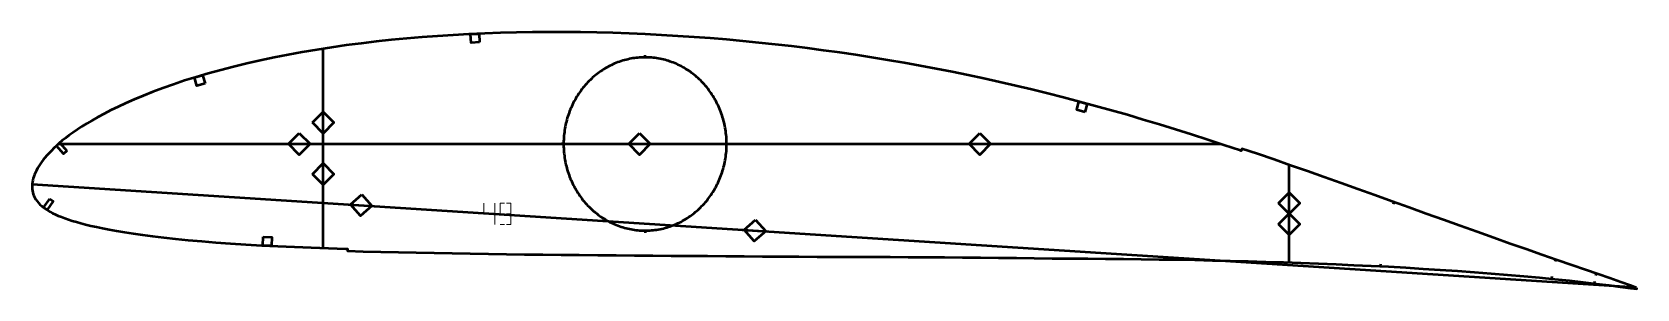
# Model space of a CAD drawing. Header units: metres. Extents: x 10 to 757, y 133 to 252.
import ezdxf

# ---------------------------------------------------------------- set-up
doc = ezdxf.new("R2010")
doc.units = ezdxf.units.M
doc.layers.add('Layer', color=1, linetype='Continuous', lineweight=50)
doc.layers.add('NumLabel', color=1, linetype='Continuous', lineweight=15)

msp = doc.modelspace()

# ---------------------------------------------------------------- linework, layer by layer
at = {"layer": 'Layer', "color": 7}
for p, q in [((145.19, 151.55), (145.19, 244.34)), ((145.19, 203.91), (145.19, 215.91)), ((21.96, 200), (563.24, 200)), ((128.12, 200), (140.12, 200)), ((286.6, 200), (298.6, 200)), ((445.09, 200), (457.09, 200)), ((145.19, 179.98), (145.19, 191.98)), ((595.19, 144.82), (595.19, 190.25)), ((9.72, 181.3), (756.37, 133.28)), ((595.19, 166.4), (595.19, 178.4)), ((156.95, 171.83), (168.93, 171.06)), ((595.19, 156.67), (595.19, 168.67)), ((340.37, 160.03), (352.34, 159.26))]:
    msp.add_line(p, q, dxfattribs=at)
at = {"layer": 'Layer'}
for p, q in [((295.19, 240.33), (295.19, 241.33)), ((257.21, 200), (256.21, 200)), ((333.17, 200), (334.17, 200)), ((643.95, 172.96), (643.62, 172.02)), ((295.19, 159.67), (295.19, 158.67)), ((637.66, 144.05), (637.58, 143.05)), ((719.33, 146.16), (719, 145.22)), ((717.48, 138.22), (717.38, 137.23)), ((737.35, 136.01), (737.26, 135.01)), ((738.25, 139.69), (737.93, 138.75))]:
    msp.add_line(p, q, dxfattribs=at)
for points in [[(757.02, 133.04), (754.22, 134.05), (749.65, 135.69), (744.62, 137.48), (739.14, 139.39), (733.18, 141.42), (726.78, 143.61), (720, 145.93), (712.93, 148.38), (705.62, 150.93), (698.12, 153.56), (690.48, 156.27), (682.73, 159.03), (674.9, 161.83), (667, 164.67), (659.06, 167.52), (651.09, 170.39), (643.13, 173.26), (635.17, 176.11), (627.24, 178.95), (619.35, 181.76), (611.49, 184.54), (603.66, 187.3), (595.88, 190.01), (588.13, 192.69), (580.43, 195.32), (573.18, 197.76), (572.86, 196.81), (572.45, 196.95), (564.83, 199.48), (557.25, 201.96), (549.71, 204.38), (542.2, 206.74), (534.72, 209.05), (527.25, 211.29), (519.81, 213.48), (512.38, 215.6), (504.95, 217.67), (497.54, 219.68), (490.13, 221.62), (482.71, 223.51), (475.3, 225.33), (467.89, 227.1), (460.46, 228.8), (453.04, 230.44), (445.6, 232.03), (438.16, 233.55), (430.71, 235.02), (423.25, 236.42), (415.79, 237.77), (408.32, 239.05), (400.84, 240.27), (393.35, 241.44), (385.85, 242.54), (378.35, 243.58), (370.84, 244.56), (363.31, 245.48), (355.77, 246.34), (348.23, 247.14), (340.67, 247.88), (333.11, 248.56), (325.54, 249.19), (317.97, 249.75), (310.4, 250.26), (302.84, 250.7), (295.27, 251.08), (287.72, 251.4), (280.18, 251.67), (272.65, 251.86), (265.13, 252), (257.63, 252.07), (250.15, 252.08), (242.69, 252.02), (235.26, 251.9), (227.85, 251.7), (220.47, 251.45), (213.13, 251.12), (205.82, 250.72), (198.54, 250.26), (191.32, 249.72), (184.13, 249.11), (177, 248.42), (169.92, 247.67), (162.91, 246.83), (155.95, 245.93), (149.07, 244.94), (142.26, 243.88), (135.53, 242.75), (128.9, 241.53), (122.36, 240.25), (115.94, 238.89), (109.65, 237.47), (103.5, 235.98), (97.51, 234.43), (91.7, 232.82), (86.07, 231.16), (80.66, 229.47), (75.47, 227.74), (70.52, 225.99), (65.82, 224.24), (61.39, 222.48), (57.22, 220.74), (53.33, 219.02), (49.69, 217.33), (46.32, 215.68), (43.19, 214.07), (40.29, 212.51), (37.61, 210.99), (35.13, 209.51), (32.84, 208.08), (30.73, 206.69), (28.77, 205.35), (26.96, 204.04), (25.29, 202.76), (23.74, 201.53), (22.31, 200.32), (20.99, 199.13), (19.77, 197.97), (18.63, 196.83), (17.56, 195.71), (16.57, 194.63), (15.65, 193.58), (14.81, 192.56), (14.04, 191.57), (13.35, 190.59), (12.73, 189.62), (12.18, 188.65), (11.68, 187.69), (11.24, 186.74), (10.85, 185.82), (10.52, 184.91), (10.23, 184.02), (10.01, 183.16), (9.84, 182.31), (9.73, 181.48), (9.66, 180.57), (9.66, 179.83), (9.7, 179.01), (9.79, 178.19), (9.96, 177.37), (10.19, 176.57), (10.51, 175.77), (10.91, 174.97), (11.39, 174.18), (11.95, 173.39), (12.59, 172.63), (13.3, 171.88), (14.08, 171.16), (14.95, 170.46), (15.89, 169.78), (16.92, 169.11), (18.03, 168.46), (19.22, 167.82), (20.49, 167.2), (21.85, 166.59), (23.31, 166), (24.87, 165.41), (26.55, 164.83), (28.35, 164.26), (30.28, 163.68), (32.36, 163.1), (34.6, 162.52), (37.03, 161.93), (39.65, 161.34), (42.5, 160.74), (45.6, 160.14), (48.98, 159.52), (52.66, 158.9), (56.68, 158.28), (61.06, 157.65), (65.81, 157.03), (70.95, 156.41), (76.49, 155.81), (82.4, 155.22), (88.67, 154.66), (95.26, 154.13), (102.14, 153.64), (109.27, 153.18), (116.62, 152.77), (124.16, 152.39), (131.86, 152.04), (139.7, 151.74), (147.68, 151.47), (155.78, 151.21), (156.63, 151.18), (156.6, 150.18), (163.91, 149.96), (172.09, 149.73), (180.3, 149.54), (188.57, 149.38), (196.92, 149.23), (205.33, 149.09), (213.76, 148.95), (222.2, 148.81), (230.63, 148.68), (239.05, 148.58), (247.51, 148.49), (256.02, 148.41), (264.55, 148.33), (273.1, 148.25), (281.66, 148.18), (290.22, 148.1), (298.76, 148.02), (307.28, 147.95), (315.78, 147.89), (324.29, 147.84), (332.8, 147.79), (341.3, 147.72), (349.81, 147.66), (358.31, 147.6), (366.83, 147.55), (375.34, 147.5), (383.85, 147.45), (392.33, 147.41), (400.81, 147.38), (409.27, 147.36), (417.72, 147.32), (426.16, 147.27), (434.61, 147.21), (443.05, 147.15), (451.46, 147.09), (459.82, 147.01), (468.16, 146.9), (476.49, 146.79), (484.78, 146.71), (493.07, 146.66), (501.37, 146.62), (509.67, 146.56), (517.99, 146.47), (526.33, 146.36), (534.67, 146.26), (542.96, 146.14), (551.2, 145.99), (559.45, 145.8), (567.74, 145.59), (576.04, 145.38), (584.3, 145.16), (592.51, 144.92), (600.68, 144.63), (608.88, 144.31), (617.1, 143.96), (625.31, 143.62), (633.43, 143.26), (641.47, 142.86), (649.49, 142.41), (657.53, 141.9), (665.59, 141.38), (673.59, 140.85), (681.48, 140.3), (689.27, 139.71), (696.94, 139.09), (704.47, 138.44), (711.8, 137.77), (718.89, 137.08), (725.7, 136.36), (732.21, 135.61), (738.38, 134.88), (744.12, 134.18), (749.4, 133.52), (754.21, 132.9), (757.16, 132.51)], [(333.17, 200), (333.17, 200.85), (333.14, 201.69), (333.1, 202.54), (333.04, 203.39), (332.96, 204.23), (332.87, 205.07), (332.76, 205.91), (332.64, 206.75), (332.5, 207.58), (332.34, 208.41), (332.16, 209.24), (331.97, 210.06), (331.77, 210.88), (331.54, 211.7), (331.3, 212.5), (331.05, 213.31), (330.78, 214.1), (330.49, 214.9), (330.19, 215.68), (329.87, 216.46), (329.54, 217.23), (329.19, 217.99), (328.82, 218.74), (328.45, 219.49), (328.05, 220.23), (327.64, 220.96), (327.22, 221.68), (326.79, 222.39), (326.34, 223.09), (325.87, 223.78), (325.4, 224.46), (324.91, 225.12), (324.4, 225.78), (323.89, 226.43), (323.36, 227.06), (322.81, 227.68), (322.26, 228.29), (321.69, 228.89), (321.12, 229.48), (320.53, 230.05), (319.93, 230.61), (319.32, 231.15), (318.7, 231.68), (318.06, 232.2), (317.42, 232.71), (316.77, 233.19), (316.11, 233.67), (315.44, 234.13), (314.76, 234.57), (314.07, 235), (313.37, 235.41), (312.67, 235.81), (311.95, 236.19), (311.23, 236.56), (310.51, 236.91), (309.77, 237.24), (309.03, 237.56), (308.29, 237.86), (307.54, 238.14), (306.78, 238.41), (306.02, 238.66), (305.25, 238.89), (304.48, 239.11), (303.7, 239.31), (302.92, 239.49), (302.14, 239.65), (301.35, 239.8), (300.56, 239.93), (299.77, 240.04), (298.98, 240.13), (298.18, 240.21), (297.39, 240.27), (296.59, 240.31), (295.79, 240.33), (294.99, 240.33), (294.2, 240.32), (293.4, 240.29), (292.6, 240.24), (291.81, 240.17), (291.01, 240.09), (290.22, 239.99), (289.43, 239.87), (288.64, 239.73), (287.86, 239.57), (287.08, 239.4), (286.3, 239.21), (285.52, 239), (284.75, 238.78), (283.99, 238.54), (283.23, 238.28), (282.47, 238.01), (281.73, 237.71), (280.98, 237.4), (280.25, 237.08), (279.51, 236.74), (278.79, 236.38), (278.08, 236), (277.37, 235.62), (276.67, 235.21), (275.97, 234.79), (275.29, 234.35), (274.61, 233.9), (273.95, 233.43), (273.29, 232.95), (272.64, 232.46), (272.01, 231.95), (271.38, 231.42), (270.76, 230.88), (270.16, 230.33), (269.56, 229.77), (268.98, 229.19), (268.41, 228.6), (267.85, 227.99), (267.3, 227.37), (266.76, 226.75), (266.24, 226.11), (265.73, 225.45), (265.23, 224.79), (264.75, 224.12), (264.28, 223.43), (263.82, 222.74), (263.38, 222.03), (262.95, 221.32), (262.54, 220.59), (262.14, 219.86), (261.75, 219.12), (261.38, 218.37), (261.02, 217.61), (260.68, 216.84), (260.36, 216.07), (260.05, 215.29), (259.75, 214.5), (259.47, 213.71), (259.21, 212.91), (258.96, 212.1), (258.73, 211.29), (258.52, 210.47), (258.32, 209.65), (258.13, 208.83), (257.97, 208), (257.82, 207.17), (257.68, 206.33), (257.57, 205.49), (257.47, 204.65), (257.38, 203.81), (257.32, 202.96), (257.27, 202.12), (257.23, 201.27), (257.22, 200.42), (257.22, 199.58), (257.23, 198.73), (257.27, 197.88), (257.32, 197.04), (257.38, 196.19), (257.47, 195.35), (257.57, 194.51), (257.68, 193.67), (257.82, 192.83), (257.97, 192), (258.13, 191.17), (258.32, 190.35), (258.52, 189.53), (258.73, 188.71), (258.96, 187.9), (259.21, 187.09), (259.47, 186.29), (259.75, 185.5), (260.05, 184.71), (260.36, 183.93), (260.68, 183.16), (261.02, 182.39), (261.38, 181.63), (261.75, 180.88), (262.14, 180.14), (262.54, 179.41), (262.95, 178.68), (263.38, 177.97), (263.82, 177.26), (264.28, 176.57), (264.75, 175.88), (265.23, 175.21), (265.73, 174.55), (266.24, 173.89), (266.76, 173.25), (267.3, 172.63), (267.85, 172.01), (268.41, 171.4), (268.98, 170.81), (269.56, 170.23), (270.16, 169.67), (270.76, 169.12), (271.38, 168.58), (272.01, 168.05), (272.64, 167.54), (273.29, 167.05), (273.95, 166.57), (274.61, 166.1), (275.29, 165.65), (275.97, 165.21), (276.67, 164.79), (277.37, 164.38), (278.08, 164), (278.79, 163.62), (279.51, 163.26), (280.25, 162.92), (280.98, 162.6), (281.73, 162.29), (282.47, 161.99), (283.23, 161.72), (283.99, 161.46), (284.75, 161.22), (285.52, 161), (286.3, 160.79), (287.08, 160.6), (287.86, 160.43), (288.64, 160.27), (289.43, 160.13), (290.22, 160.01), (291.01, 159.91), (291.81, 159.83), (292.6, 159.76), (293.4, 159.71), (294.2, 159.68), (294.99, 159.67), (295.79, 159.67), (296.59, 159.69), (297.39, 159.73), (298.18, 159.79), (298.98, 159.87), (299.77, 159.96), (300.56, 160.07), (301.35, 160.2), (302.14, 160.35), (302.92, 160.51), (303.7, 160.69), (304.48, 160.89), (305.25, 161.11), (306.02, 161.34), (306.78, 161.59), (307.54, 161.86), (308.29, 162.14), (309.03, 162.44), (309.77, 162.76), (310.51, 163.09), (311.23, 163.44), (311.95, 163.81), (312.67, 164.19), (313.37, 164.59), (314.07, 165), (314.76, 165.43), (315.44, 165.87), (316.11, 166.33), (316.77, 166.81), (317.42, 167.29), (318.06, 167.8), (318.7, 168.32), (319.32, 168.85), (319.93, 169.39), (320.53, 169.95), (321.12, 170.52), (321.69, 171.11), (322.26, 171.71), (322.81, 172.32), (323.36, 172.94), (323.89, 173.57), (324.4, 174.22), (324.91, 174.88), (325.4, 175.54), (325.87, 176.22), (326.34, 176.91), (326.79, 177.61), (327.22, 178.32), (327.64, 179.04), (328.05, 179.77), (328.45, 180.51), (328.82, 181.26), (329.19, 182.01), (329.54, 182.77), (329.87, 183.54), (330.19, 184.32), (330.49, 185.1), (330.78, 185.9), (331.05, 186.69), (331.3, 187.5), (331.54, 188.3), (331.77, 189.12), (331.97, 189.94), (332.16, 190.76), (332.34, 191.59), (332.5, 192.42), (332.64, 193.25), (332.76, 194.09), (332.87, 194.93), (332.96, 195.77), (333.04, 196.61), (333.1, 197.46), (333.14, 198.31), (333.17, 199.15), (333.17, 200)]]:
    msp.add_lwpolyline(points, close=True, dxfattribs=at)
for points in [[(218.1, 247.34), (214.11, 247.16), (213.93, 251.15), (217.92, 251.33), (218.1, 247.34)], [(90.21, 228.21), (86.37, 227.08), (85.24, 230.92), (89.08, 232.05), (90.21, 228.21)], [(500.07, 214.85), (496.21, 215.89), (497.26, 219.75), (501.12, 218.71), (500.07, 214.85)], [(140.19, 209.91), (145.19, 214.91), (150.19, 209.91), (145.19, 204.91), (140.19, 209.91)], [(134.12, 205), (139.12, 200), (134.12, 195), (129.12, 200), (134.12, 205)], [(292.6, 205), (297.6, 200), (292.6, 195), (287.6, 200), (292.6, 205)], [(451.09, 205), (456.09, 200), (451.09, 195), (446.09, 200), (451.09, 205)], [(25.84, 196.76), (24.35, 195.42), (21.01, 199.15), (22.5, 200.48), (25.84, 196.76)], [(140.19, 185.98), (145.19, 190.98), (150.19, 185.98), (145.19, 180.98), (140.19, 185.98)], [(17.9, 174.5), (19.52, 173.33), (16.6, 169.27), (14.98, 170.44), (17.9, 174.5)], [(163.26, 176.43), (167.93, 171.12), (162.62, 166.45), (157.95, 171.76), (163.26, 176.43)], [(590.19, 172.4), (595.19, 177.4), (600.19, 172.4), (595.19, 167.4), (590.19, 172.4)], [(346.68, 164.64), (351.35, 159.32), (346.04, 154.66), (341.37, 159.97), (346.68, 164.64)], [(590.19, 162.67), (595.19, 167.67), (600.19, 162.67), (595.19, 157.67), (590.19, 162.67)], [(117.36, 156.73), (121.35, 156.53), (121.15, 152.54), (117.16, 152.74), (117.36, 156.73)]]:
    msp.add_lwpolyline(points, dxfattribs=at)
at = {"layer": 'NumLabel', "color": 1}
for points in [[(220.14, 172.47), (220.14, 167.47), (225.14, 167.47), (225.14, 172.47), (225.14, 162.47)], [(229.64, 167.47), (227.64, 167.47), (227.64, 172.47), (229.64, 172.47)], [(230.64, 172.47), (232.64, 172.47), (232.64, 162.47), (230.64, 162.47)], [(232.64, 167.47), (230.64, 167.47)], [(229.64, 162.47), (227.64, 162.47)]]:
    msp.add_lwpolyline(points, dxfattribs=at)

doc.saveas('drawing.dxf')
